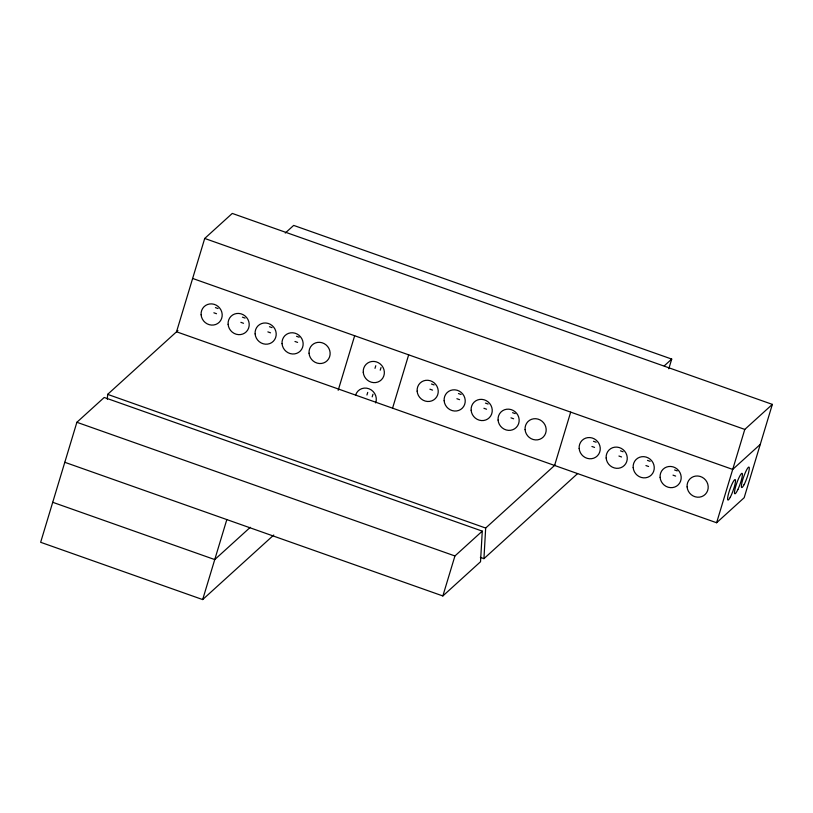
<?xml version="1.0" encoding="UTF-8"?>
<svg xmlns="http://www.w3.org/2000/svg" width="813" height="813" viewBox="0 0 813 813"><rect width="100%" height="100%" fill="white"/><g stroke="black" fill="none" stroke-linecap="round" stroke-linejoin="round"><path stroke-width="1.22" d="M107.346 399.264L107.631 394.366L177.915 330.535M273.757 535.025L202.671 599.577L40.65 542.291L76.879 422.282L104.216 397.466L482.272 531.133L480.524 561.753L442.851 595.959L64.806 462.292M480.351 557.383L483.938 558.653L485.676 528.044L555.025 465.066M204.713 238.453L176.533 331.785L716.609 522.749L744.169 497.719L772.35 404.386L232.274 213.423L204.713 238.453L744.789 429.416L772.35 404.386M202.671 599.577L226.827 519.578M338.188 390.291L354.661 335.739M366.937 395.006L367.73 392.394M374.996 368.34L375.779 365.728M372.181 396.856L372.974 394.244M380.23 370.189L381.023 367.578M392.567 408.177L408.665 354.834M442.851 595.959L454.934 555.96L482.272 531.133M554.588 465.463L570.685 412.13M668.794 368.777L671.721 359.082L293.676 225.404L285.261 233.046M716.609 522.749L744.789 429.416M250.292 527.302L214.754 559.578L52.723 502.292M664.251 365.87L671.721 359.082M483.938 558.653L577.626 473.573M760.277 444.386L732.706 469.416L192.64 278.453M215.435 307.619L218.077 308.554M242.437 317.172L245.079 318.107M269.438 326.714L272.081 327.649M296.532 336.297L299.174 337.232M431.459 384L434.101 384.935M458.461 393.553L461.103 394.488M485.463 403.106L488.105 404.041M512.556 412.679L515.198 413.614M593.48 441.296L596.122 442.231M620.482 450.839L623.124 451.774M647.494 460.392L650.136 461.327M674.577 469.965L677.219 470.9M591.915 446.469L594.557 447.404M618.927 456.022L621.569 456.957M645.929 465.564L648.571 466.499M673.012 475.148L675.654 476.083M213.87 312.792L216.512 313.727M240.872 322.344L243.514 323.279M267.873 331.887L270.516 332.822M294.967 341.47L297.609 342.405M429.894 389.183L432.536 390.118M456.896 398.726L459.548 399.661M483.908 408.278L486.55 409.213M510.991 417.852L513.633 418.786M107.631 394.366L485.676 528.044M76.879 422.282L454.934 555.96M355.555 395.331A10.874 10.305 47.8 0 1 368.98 388.766A10.874 10.305 47.8 0 1 375.647 402.913M309.052 353.218A10.874 10.305 47.8 0 0 325.596 361.968A10.874 10.305 47.8 0 0 324.102 343.584A10.874 10.305 47.8 0 0 309.052 353.218M282.05 343.665A10.874 10.305 47.8 0 0 298.595 352.425A10.874 10.305 47.8 0 0 297.101 334.031A10.874 10.305 47.8 0 0 282.05 343.665M255.119 333.879A10.874 10.305 47.8 0 0 271.664 342.629A10.874 10.305 47.8 0 0 270.17 324.245A10.874 10.305 47.8 0 0 255.119 333.879M228.118 324.326A10.874 10.305 47.8 0 0 244.662 333.086A10.874 10.305 47.8 0 0 243.168 314.692A10.874 10.305 47.8 0 0 228.118 324.326M201.116 314.783A10.874 10.305 47.8 0 0 217.65 323.533A10.874 10.305 47.8 0 0 216.167 305.149A10.874 10.305 47.8 0 0 201.116 314.783M363.259 372.313A10.874 10.305 47.8 0 0 379.803 381.073A10.874 10.305 47.8 0 0 378.309 362.679A10.874 10.305 47.8 0 0 363.259 372.313M525.086 429.599A10.874 10.305 47.8 0 0 541.631 438.359A10.874 10.305 47.8 0 0 540.137 419.965A10.874 10.305 47.8 0 0 525.086 429.599M498.074 420.057A10.874 10.305 47.8 0 0 514.619 428.807A10.874 10.305 47.8 0 0 513.135 410.423A10.874 10.305 47.8 0 0 498.074 420.057M471.144 410.26A10.874 10.305 47.8 0 0 487.688 419.02A10.874 10.305 47.8 0 0 486.204 400.626A10.874 10.305 47.8 0 0 471.144 410.26M444.142 400.718A10.874 10.305 47.8 0 0 460.686 409.467A10.874 10.305 47.8 0 0 459.193 391.083A10.874 10.305 47.8 0 0 444.142 400.718M417.14 391.165A10.874 10.305 47.8 0 0 433.685 399.925A10.874 10.305 47.8 0 0 432.191 381.531A10.874 10.305 47.8 0 0 417.14 391.165M730.226 497.312A10.874 1.728 -70.5 0 0 735.46 479.995A10.874 1.728 -70.5 0 0 728.966 492.17A10.874 1.728 -70.5 0 0 730.226 497.312M737.93 489.426A10.874 1.728 -70.5 0 0 742.106 473.329A10.874 1.728 -70.5 0 0 735.287 487.952A10.874 1.728 -70.5 0 0 737.93 489.426M744.078 484.66A10.874 1.728 -70.5 0 0 749.22 467.424A10.874 1.728 -70.5 0 0 742.686 479.853A10.874 1.728 -70.5 0 0 744.078 484.66M687.107 486.885A10.874 10.305 47.8 0 0 703.652 495.645A10.874 10.305 47.8 0 0 702.158 477.251A10.874 10.305 47.8 0 0 687.107 486.885M660.105 477.343A10.874 10.305 47.8 0 0 676.64 486.103A10.874 10.305 47.8 0 0 675.156 467.709A10.874 10.305 47.8 0 0 660.105 477.343M633.175 467.546A10.874 10.305 47.8 0 0 649.709 476.306A10.874 10.305 47.8 0 0 648.225 457.912A10.874 10.305 47.8 0 0 633.175 467.546M606.163 458.004A10.874 10.305 47.8 0 0 622.707 466.764A10.874 10.305 47.8 0 0 621.223 448.37A10.874 10.305 47.8 0 0 606.163 458.004M579.161 448.451A10.874 10.305 47.8 0 0 595.705 457.211A10.874 10.305 47.8 0 0 594.212 438.817A10.874 10.305 47.8 0 0 579.161 448.451"/></g></svg>
